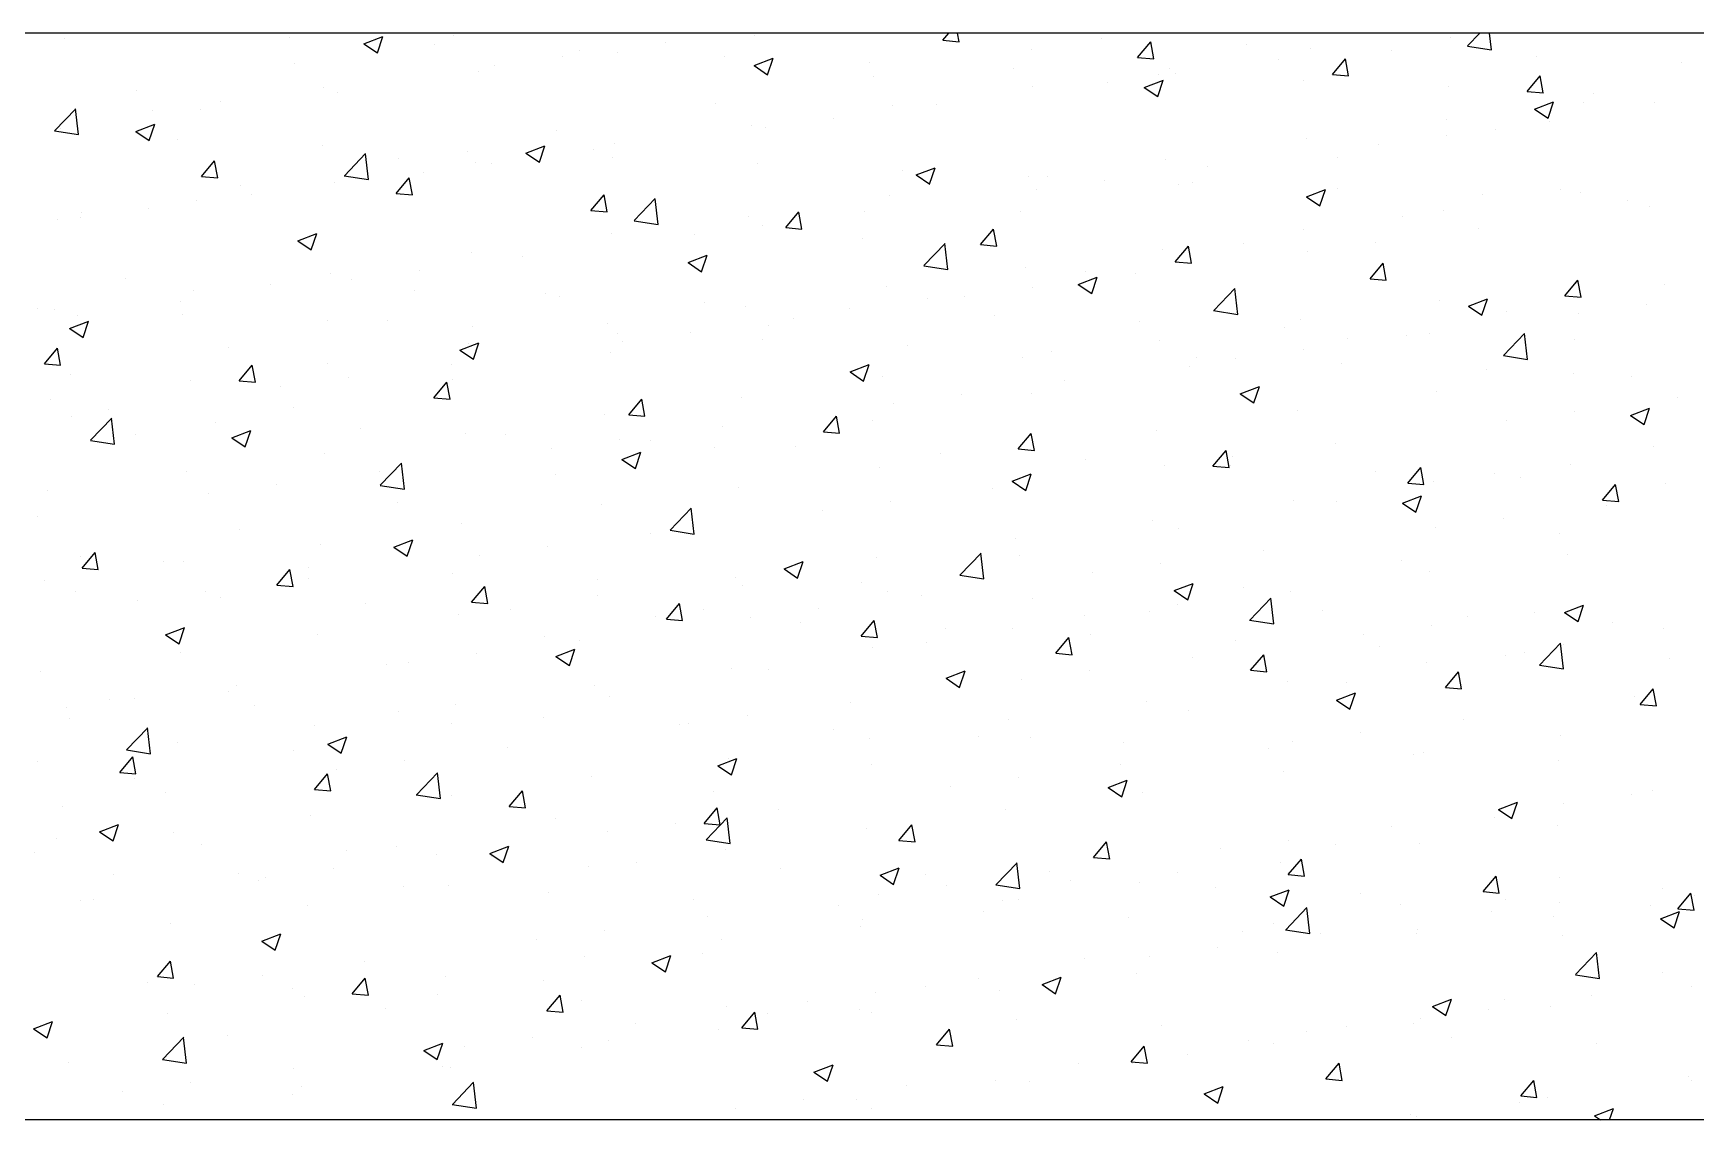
# Model space of a CAD drawing. Header units: millimetres. Extents: x 331487 to 517269, y 198509 to 399936.
# Drawn here: x 423853 to 424465, y 339696 to 340096 of the extents above; entities that cross this region are included whole.
import ezdxf

# ---------------------------------------------------------------- set-up
doc = ezdxf.new("R2010")
doc.units = ezdxf.units.MM
doc.header["$MEASUREMENT"] = 0
doc.layers.add('COLUMN', color=6, linetype='Continuous')

msp = doc.modelspace()

# ---------------------------------------------------------------- linework, layer by layer
at = {"layer": 'COLUMN'}
for p, q in [((448979.83, 340095.96), (420204.35, 340095.96)), ((448984.26, 339695.96), (420604.35, 339695.96))]:
    msp.add_line(p, q, dxfattribs=at)
at = {"layer": 'COLUMN', "color": 2, "linetype": 'Continuous'}
for p, q in [((423974.75, 340092.06), (423981.75, 340094.74)), ((423979.72, 340088.7), (423981.75, 340094.74)), ((424007.59, 340094.99), (424007.59, 340094.99)), ((424118.78, 340095.2), (424118.78, 340095.2)), ((424187.97, 340093.36), (424190.15, 340095.96)), ((424193.95, 340092.83), (424193.37, 340095.96)), ((424381.19, 340091.27), (424385.69, 340095.96)), ((424390.06, 340089.86), (424389.35, 340095.96)), ((423864.35, 340094.11), (423864.35, 340094.11)), ((423947.25, 340094.26), (423947.25, 340094.26)), ((423974.75, 340092.06), (423979.72, 340088.7)), ((424000.63, 340092), (424000.63, 340092)), ((424054.01, 340089.75), (424054.01, 340089.75)), ((424068.27, 340088.8), (424068.27, 340088.8)), ((424085.81, 340092.51), (424085.81, 340092.51)), ((424187.97, 340093.36), (424193.95, 340092.83)), ((424220.73, 340090.02), (424220.73, 340090.02)), ((424246.46, 340094.16), (424246.46, 340094.16)), ((424259.7, 340087.08), (424264.52, 340092.83)), ((424265.67, 340086.55), (424264.52, 340092.82)), ((424299.84, 340091.9), (424299.84, 340091.9)), ((424323.29, 340090.35), (424323.29, 340090.35)), ((424353.22, 340089.65), (424353.22, 340089.65)), ((424374.78, 340094.58), (424374.78, 340094.58)), ((424381.16, 340091.24), (424390.06, 340089.86)), ((423949.27, 340084.98), (423949.27, 340084.98)), ((424022.9, 340084.23), (424022.9, 340084.23)), ((424047.94, 340087.53), (424047.94, 340087.53)), ((424107.39, 340087.49), (424107.39, 340087.49)), ((424118.46, 340084.05), (424125.46, 340086.73)), ((424118.46, 340084.05), (424123.44, 340080.69)), ((424123.43, 340080.69), (424125.46, 340086.73)), ((424160.78, 340085.24), (424160.78, 340085.24)), ((424214.16, 340082.98), (424214.16, 340082.98)), ((424259.7, 340087.08), (424265.67, 340086.56)), ((424271.36, 340082.85), (424271.36, 340082.85)), ((424311.63, 340086.27), (424311.63, 340086.27)), ((424331.42, 340080.81), (424336.24, 340086.55)), ((424337.4, 340080.28), (424336.24, 340086.55)), ((424406.6, 340087.39), (424406.6, 340087.39)), ((424459.99, 340085.14), (424459.99, 340085.14)), ((424016.92, 340081.76), (424016.92, 340081.76)), ((424162.41, 340080.01), (424162.41, 340080.01)), ((424220.84, 340076.45), (424220.84, 340076.45)), ((424248.72, 340077.98), (424248.72, 340077.98)), ((424262.17, 340076.04), (424269.18, 340078.73)), ((424267.15, 340072.68), (424269.17, 340078.72)), ((424267.54, 340080.73), (424267.54, 340080.73)), ((424273.76, 340081.28), (424273.76, 340081.28)), ((424320.92, 340078.47), (424320.92, 340078.47)), ((424331.42, 340080.81), (424337.4, 340080.28)), ((424403.15, 340074.53), (424407.97, 340080.28)), ((424409.12, 340074), (424407.97, 340080.27)), ((423890.95, 340074.96), (423890.95, 340074.96)), ((423921.88, 340070.93), (423921.88, 340070.93)), ((423959.75, 340075.92), (423959.75, 340075.92)), ((423964.99, 340074.26), (423964.99, 340074.26)), ((424262.17, 340076.04), (424267.15, 340072.68)), ((424374.31, 340076.21), (424374.31, 340076.21)), ((424403.15, 340074.53), (424409.13, 340074.01)), ((424405.89, 340068.03), (424412.89, 340070.72)), ((424410.86, 340064.67), (424412.89, 340070.72)), ((424423.93, 340070.5), (424423.93, 340070.5)), ((424427.69, 340073.96), (424427.69, 340073.96)), ((424449.88, 340070.4), (424449.88, 340070.4)), ((423860.83, 340060.07), (423868.62, 340068.19)), ((423869.69, 340058.66), (423868.59, 340068.16)), ((423896.84, 340067.64), (423896.84, 340067.64)), ((423914.47, 340067.86), (423914.47, 340067.86)), ((424104.1, 340070), (424104.1, 340070)), ((424147.69, 340064.68), (424147.69, 340064.68)), ((424169.5, 340069.41), (424169.5, 340069.41)), ((424185.57, 340069.67), (424185.57, 340069.67)), ((424373.42, 340064.1), (424373.42, 340064.1)), ((424405.89, 340068.03), (424410.86, 340064.67)), ((423860.8, 340060.04), (423869.69, 340058.66)), ((423863.13, 340060.82), (423863.13, 340060.82)), ((423890.73, 340059.8), (423897.73, 340062.49)), ((423890.73, 340059.8), (423895.7, 340056.45)), ((423895.7, 340056.45), (423897.73, 340062.49)), ((424045.78, 340059.99), (424045.78, 340059.99)), ((424117.56, 340061.91), (424117.56, 340061.91)), ((424122.66, 340061.39), (424122.66, 340061.39)), ((424373.51, 340058.44), (424373.51, 340058.44)), ((424391.56, 340060.39), (424391.56, 340060.39)), ((424411.38, 340063.42), (424411.38, 340063.42)), ((423906.27, 340056.86), (423906.27, 340056.86)), ((423959.65, 340054.6), (423959.65, 340054.6)), ((424013.03, 340052.35), (424013.03, 340052.35)), ((424034.44, 340051.79), (424041.44, 340054.48)), ((424034.44, 340051.79), (424039.41, 340048.44)), ((424039.41, 340048.44), (424041.44, 340054.48)), ((424059.5, 340053.07), (424059.5, 340053.07)), ((424067.05, 340055.51), (424067.05, 340055.51)), ((424322.08, 340057.06), (424322.08, 340057.06)), ((424348.48, 340055.14), (424348.48, 340055.14)), ((423914.94, 340043.24), (423919.76, 340048.98)), ((423920.92, 340042.71), (423919.76, 340048.98)), ((423967.56, 340043.52), (423975.34, 340051.64)), ((423976.42, 340042.11), (423975.31, 340051.6)), ((423987.46, 340049.98), (423987.46, 340049.98)), ((424015.71, 340048.47), (424015.71, 340048.47)), ((424021.63, 340048.09), (424021.63, 340048.09)), ((424066.41, 340050.09), (424066.41, 340050.09)), ((424119.8, 340047.84), (424119.8, 340047.84)), ((424178.15, 340043.78), (424185.15, 340046.47)), ((424183.12, 340040.43), (424185.15, 340046.47)), ((424270.14, 340049.56), (424270.14, 340049.56)), ((424285.32, 340046.83), (424285.32, 340046.83)), ((424333.24, 340050.38), (424333.24, 340050.38)), ((423914.94, 340043.24), (423920.92, 340042.72)), ((423929.14, 340039.97), (423929.14, 340039.97)), ((423963.77, 340040.97), (423963.77, 340040.97)), ((423967.52, 340043.49), (423976.42, 340042.11)), ((423986.67, 340036.96), (423991.49, 340042.71)), ((423992.64, 340036.44), (423991.49, 340042.7)), ((423996.6, 340044.79), (423996.6, 340044.79)), ((424173.18, 340045.58), (424173.18, 340045.58)), ((424178.15, 340043.78), (424183.13, 340040.43)), ((424219.63, 340043.16), (424219.63, 340043.16)), ((424226.56, 340043.33), (424226.56, 340043.33)), ((424247.45, 340041.84), (424247.45, 340041.84)), ((424274.92, 340040.37), (424274.92, 340040.37)), ((424279.94, 340041.07), (424279.94, 340041.07)), ((423913.26, 340034.57), (423913.26, 340034.57)), ((423933.44, 340036.48), (423933.44, 340036.48)), ((423986.67, 340036.96), (423992.65, 340036.44)), ((424058.39, 340030.69), (424063.22, 340036.43)), ((424064.37, 340030.16), (424063.21, 340036.43)), ((424074.28, 340026.97), (424082.07, 340035.08)), ((424083.14, 340025.56), (424082.04, 340035.05)), ((424168.29, 340036.12), (424168.29, 340036.12)), ((424222.42, 340038.54), (424222.42, 340038.54)), ((424321.87, 340035.78), (424328.87, 340038.46)), ((424321.87, 340035.78), (424326.84, 340032.42)), ((424326.84, 340032.42), (424328.86, 340038.46)), ((424333.33, 340038.82), (424333.33, 340038.82)), ((424386.71, 340036.56), (424386.71, 340036.56)), ((424415.52, 340038.43), (424415.52, 340038.43)), ((424422.72, 340037.21), (424422.72, 340037.21)), ((424440.09, 340034.3), (424440.09, 340034.3)), ((423861.92, 340027.53), (423861.92, 340027.53)), ((423870.54, 340028.2), (423870.54, 340028.2)), ((423870.82, 340029.96), (423870.82, 340029.96)), ((423895.57, 340031.49), (423895.57, 340031.49)), ((424058.39, 340030.69), (424064.37, 340030.17)), ((424116.35, 340028.62), (424116.35, 340028.62)), ((424130.12, 340024.41), (424134.94, 340030.16)), ((424136.1, 340023.88), (424134.94, 340030.15)), ((424159.26, 340030.23), (424159.26, 340030.23)), ((424216.6, 340030.36), (424216.6, 340030.36)), ((424357.2, 340028.42), (424357.2, 340028.42)), ((424372.21, 340030.81), (424372.21, 340030.81)), ((424448.23, 340032.3), (424448.23, 340032.3)), ((423950.42, 340019.54), (423957.42, 340022.23)), ((423955.39, 340016.18), (423957.42, 340022.23)), ((424065.84, 340022.22), (424065.84, 340022.22)), ((424074.25, 340026.93), (424083.14, 340025.55)), ((424096.35, 340021.95), (424096.35, 340021.95)), ((424121.39, 340025.24), (424121.39, 340025.24)), ((424130.12, 340024.41), (424136.1, 340023.89)), ((424201.85, 340018.14), (424206.67, 340023.88)), ((424207.82, 340017.61), (424206.67, 340023.88)), ((424320.86, 340023.77), (424320.86, 340023.77)), ((424385.08, 340023.98), (424385.08, 340023.98)), ((423950.42, 340019.54), (423955.39, 340016.19)), ((424014.49, 340015.18), (424014.49, 340015.18)), ((424158.29, 340020.34), (424158.29, 340020.34)), ((424181, 340010.41), (424188.79, 340018.53)), ((424189.87, 340009), (424188.76, 340018.5)), ((424201.85, 340018.14), (424207.82, 340017.62)), ((424268.92, 340016.27), (424268.92, 340016.27)), ((424273.57, 340011.86), (424278.39, 340017.61)), ((424279.55, 340011.33), (424278.39, 340017.6)), ((424298.88, 340018.41), (424298.88, 340018.41)), ((424322.17, 340015.7), (424322.17, 340015.7)), ((424347.2, 340018.99), (424347.2, 340018.99)), ((424033.2, 340013.63), (424033.2, 340013.63)), ((424094.13, 340011.53), (424101.13, 340014.22)), ((424094.13, 340011.53), (424099.1, 340008.18)), ((424099.1, 340008.18), (424101.13, 340014.22)), ((424099.97, 340010.33), (424099.97, 340010.33)), ((424180.97, 340010.38), (424189.87, 340009)), ((424218.41, 340009.87), (424218.41, 340009.87)), ((424273.57, 340011.86), (424279.55, 340011.34)), ((424345.3, 340005.59), (424350.12, 340011.33)), ((424351.27, 340005.06), (424350.12, 340011.33)), ((423886.79, 340005.76), (423886.79, 340005.76)), ((423940.18, 340003.5), (423940.18, 340003.5)), ((423962.55, 340007.68), (423962.55, 340007.68)), ((423970.29, 340005.35), (423970.29, 340005.35)), ((423995.32, 340008.65), (423995.32, 340008.65)), ((424167.07, 340002.83), (424167.07, 340002.83)), ((424237.84, 340003.52), (424244.84, 340006.21)), ((424237.84, 340003.52), (424242.82, 340000.17)), ((424240.57, 340008.4), (424240.57, 340008.4)), ((424242.81, 340000.17), (424244.84, 340006.21)), ((424259.02, 340007.38), (424259.02, 340007.38)), ((424345.3, 340005.59), (424351.28, 340005.06)), ((424417.02, 339999.31), (424421.85, 340005.06)), ((424421.5, 340003.92), (424421.5, 340003.92)), ((424423, 339998.78), (424421.84, 340005.05)), ((424453.71, 340003.43), (424453.71, 340003.43)), ((423907.14, 339997.04), (423907.14, 339997.04)), ((423912.04, 340001.28), (423912.04, 340001.28)), ((423993.56, 340001.25), (423993.56, 340001.25)), ((424041.65, 340000.32), (424041.65, 340000.32)), ((424046.94, 339998.99), (424046.94, 339998.99)), ((424100.32, 339996.74), (424100.32, 339996.74)), ((424182.25, 339998.39), (424182.25, 339998.39)), ((424196.11, 339999.1), (424196.11, 339999.1)), ((424221.14, 340002.4), (424221.14, 340002.4)), ((424287.73, 339993.86), (424295.52, 340001.98)), ((424296.59, 339992.45), (424295.49, 340001.95)), ((424370.99, 339997.52), (424370.99, 339997.52)), ((424381.56, 339995.51), (424388.56, 339998.2)), ((424386.53, 339992.16), (424388.55, 339998.2)), ((424417.02, 339999.31), (424423, 339998.79)), ((423854.5, 339994.58), (423854.5, 339994.58)), ((423860.7, 339994.24), (423860.7, 339994.24)), ((423869.26, 339992.05), (423869.26, 339992.05)), ((423907.88, 339992.33), (423907.88, 339992.33)), ((424115.13, 339995.33), (424115.13, 339995.33)), ((424132.95, 339990.79), (424132.95, 339990.79)), ((424153.71, 339994.48), (424153.71, 339994.48)), ((424207.09, 339992.23), (424207.09, 339992.23)), ((424287.7, 339993.83), (424296.59, 339992.45)), ((424381.56, 339995.51), (424386.53, 339992.16)), ((424395.39, 339993.42), (424395.39, 339993.42)), ((424421.93, 339992.85), (424421.93, 339992.85)), ((424446.96, 339996.15), (424446.96, 339996.15)), ((423866.39, 339987.29), (423873.4, 339989.98)), ((423866.4, 339987.29), (423871.37, 339983.93)), ((423871.37, 339983.93), (423873.39, 339989.97)), ((423961.26, 339990.07), (423961.26, 339990.07)), ((423983.33, 339990.31), (423983.33, 339990.31)), ((424014.64, 339987.82), (424014.64, 339987.82)), ((424064.62, 339988.93), (424064.62, 339988.93)), ((424068.03, 339985.56), (424068.03, 339985.56)), ((424095.08, 339985.8), (424095.08, 339985.8)), ((424123.93, 339988.38), (424123.93, 339988.38)), ((424260.47, 339989.97), (424260.47, 339989.97)), ((424313.85, 339987.72), (424313.85, 339987.72)), ((424319.65, 339990.48), (424319.65, 339990.48)), ((424358.77, 339984.54), (424358.77, 339984.54)), ((424367.23, 339985.46), (424367.23, 339985.46)), ((424394.45, 339977.31), (424402.24, 339985.43)), ((424403.31, 339975.9), (424402.21, 339985.4)), ((423857.09, 339974.3), (423861.91, 339980.04)), ((423863.07, 339973.77), (423861.91, 339980.03)), ((423925.01, 339980.3), (423925.01, 339980.3)), ((424010.11, 339979.28), (424017.11, 339981.97)), ((424010.11, 339979.28), (424015.08, 339975.92)), ((424013.28, 339981.89), (424013.28, 339981.89)), ((424015.08, 339975.92), (424017.11, 339981.97)), ((424065.61, 339978.37), (424065.61, 339978.37)), ((424070.05, 339982.51), (424070.05, 339982.51)), ((424121.41, 339983.31), (424121.41, 339983.31)), ((424174.79, 339981.05), (424174.79, 339981.05)), ((424228.17, 339978.79), (424228.17, 339978.79)), ((424267.71, 339982.98), (424267.71, 339982.98)), ((424320.9, 339979.55), (424320.9, 339979.55)), ((424337.08, 339983.41), (424337.08, 339983.41)), ((424420.62, 339983.21), (424420.62, 339983.21)), ((423857.09, 339974.3), (423863.07, 339973.77)), ((423928.82, 339968.02), (423933.64, 339973.77)), ((423934.79, 339967.49), (423933.64, 339973.76)), ((423961.34, 339974.39), (423961.34, 339974.39)), ((424006.89, 339974.19), (424006.89, 339974.19)), ((424153.82, 339971.27), (424160.82, 339973.96)), ((424158.79, 339967.91), (424160.82, 339973.96)), ((424217.2, 339976.58), (424217.2, 339976.58)), ((424278.76, 339973.4), (424278.76, 339973.4)), ((424281.55, 339976.54), (424281.55, 339976.54)), ((424295.86, 339976.26), (424295.86, 339976.26)), ((424334.94, 339974.28), (424334.94, 339974.28)), ((424394.42, 339977.28), (424403.31, 339975.9)), ((423866.69, 339970.29), (423866.69, 339970.29)), ((423910.83, 339967.99), (423910.83, 339967.99)), ((423928.82, 339968.02), (423934.79, 339967.5)), ((423969.02, 339969.21), (423969.02, 339969.21)), ((424000.54, 339961.74), (424005.36, 339967.49)), ((424006.52, 339961.22), (424005.36, 339967.48)), ((424007.29, 339968.36), (424007.29, 339968.36)), ((424153.82, 339971.27), (424158.8, 339967.91)), ((424165.85, 339969.54), (424165.85, 339969.54)), ((424232.71, 339967.94), (424232.71, 339967.94)), ((424388.32, 339972.03), (424388.32, 339972.03)), ((424420.28, 339970.64), (424420.28, 339970.64)), ((424441.7, 339969.77), (424441.7, 339969.77)), ((423859.48, 339960.95), (423859.48, 339960.95)), ((423943.98, 339965.91), (423943.98, 339965.91)), ((424000.54, 339961.74), (424006.52, 339961.22)), ((424072.27, 339955.47), (424077.09, 339961.21)), ((424078.24, 339954.94), (424077.09, 339961.21)), ((424113.91, 339962.04), (424113.91, 339962.04)), ((424194.84, 339962.96), (424194.84, 339962.96)), ((424220.44, 339963.39), (424220.44, 339963.39)), ((424297.53, 339963.26), (424304.54, 339965.95)), ((424297.53, 339963.26), (424302.51, 339959.91)), ((424302.5, 339959.9), (424304.53, 339965.95)), ((424369.77, 339964.23), (424369.77, 339964.23)), ((424458.53, 339961.69), (424458.53, 339961.69)), ((423866.9, 339954.93), (423866.9, 339954.93)), ((423874.09, 339946.11), (423881.88, 339954.22)), ((423880.83, 339957.59), (423880.83, 339957.59)), ((423882.95, 339944.7), (423881.85, 339954.19)), ((423948.97, 339958.35), (423948.97, 339958.35)), ((424063.4, 339955.64), (424063.4, 339955.64)), ((424072.27, 339955.47), (424078.25, 339954.95)), ((424144, 339949.19), (424148.82, 339954.94)), ((424149.97, 339948.67), (424148.81, 339954.93)), ((424169.8, 339959.66), (424169.8, 339959.66)), ((424318.43, 339957.19), (424318.43, 339957.19)), ((424420.65, 339956.71), (424420.65, 339956.71)), ((424441.25, 339955.25), (424448.25, 339957.94)), ((424441.25, 339955.25), (424446.22, 339951.9)), ((424446.22, 339951.9), (424448.25, 339957.94)), ((423890.65, 339948.34), (423890.65, 339948.34)), ((423920.28, 339952.67), (423920.28, 339952.67)), ((423926.09, 339947.03), (423933.09, 339949.71)), ((423931.06, 339943.67), (423933.08, 339949.71)), ((423973.66, 339950.42), (423973.66, 339950.42)), ((424012.06, 339948.6), (424012.06, 339948.6)), ((424027.05, 339948.16), (424027.05, 339948.16)), ((424106.65, 339951.35), (424106.65, 339951.35)), ((424144, 339949.19), (424149.97, 339948.67)), ((424162.12, 339953.38), (424162.12, 339953.38)), ((424215.72, 339942.92), (424220.54, 339948.66)), ((424221.7, 339942.39), (424220.54, 339948.66)), ((424266.49, 339949.69), (424266.49, 339949.69)), ((424395.62, 339953.41), (424395.62, 339953.41)), ((423874.06, 339946.07), (423882.95, 339944.69)), ((423926.09, 339947.03), (423931.06, 339943.67)), ((424043.74, 339943.06), (424043.74, 339943.06)), ((424068.77, 339946.36), (424068.77, 339946.36)), ((424069.8, 339939.02), (424076.8, 339941.7)), ((424074.77, 339935.66), (424076.8, 339941.7)), ((424080.43, 339945.91), (424080.43, 339945.91)), ((424103.8, 339943.37), (424103.8, 339943.37)), ((424133.81, 339943.65), (424133.81, 339943.65)), ((424215.72, 339942.92), (424221.7, 339942.4)), ((424215.98, 339943.29), (424215.98, 339943.29)), ((424287.45, 339936.64), (424292.27, 339942.39)), ((424293.42, 339936.12), (424292.27, 339942.38)), ((424332.46, 339945.1), (424332.46, 339945.1)), ((424449.58, 339943.77), (424449.58, 339943.77)), ((423960.12, 339941.1), (423960.12, 339941.1)), ((423980.81, 339929.55), (423988.6, 339937.67)), ((423989.68, 339928.14), (423988.57, 339937.64)), ((424069.8, 339939.02), (424074.77, 339935.66)), ((424164.64, 339936.25), (424164.64, 339936.25)), ((424187.19, 339941.4), (424187.19, 339941.4)), ((424240.57, 339939.14), (424240.57, 339939.14)), ((424269.56, 339936.82), (424269.56, 339936.82)), ((424287.45, 339936.64), (424293.42, 339936.12)), ((424293.96, 339936.89), (424293.96, 339936.89)), ((424294.59, 339940.11), (424294.59, 339940.11)), ((424359.17, 339930.37), (424363.99, 339936.11)), ((424365.15, 339929.84), (424363.99, 339936.11)), ((424419.07, 339937.35), (424419.07, 339937.35)), ((423909.61, 339934.7), (423909.61, 339934.7)), ((423942.71, 339929.76), (423942.71, 339929.76)), ((423980.58, 339934.75), (423980.58, 339934.75)), ((423980.78, 339929.52), (423989.68, 339928.14)), ((424045.48, 339933.36), (424045.48, 339933.36)), ((424213.51, 339931.01), (424220.51, 339933.7)), ((424213.51, 339931.01), (424218.49, 339927.65)), ((424218.48, 339927.65), (424220.51, 339933.69)), ((424347.34, 339934.63), (424347.34, 339934.63)), ((424359.17, 339930.37), (424365.15, 339929.85)), ((424368.56, 339930.94), (424368.56, 339930.94)), ((424391.27, 339933.76), (424391.27, 339933.76)), ((424400.72, 339932.37), (424400.72, 339932.37)), ((424430.9, 339924.09), (424435.72, 339929.84)), ((424436.87, 339923.56), (424435.72, 339929.83)), ((424454.1, 339930.12), (424454.1, 339930.12)), ((423858.27, 339927.66), (423858.27, 339927.66)), ((423917.68, 339926.47), (423917.68, 339926.47)), ((423987.16, 339923.35), (423987.16, 339923.35)), ((424112.7, 339928.75), (424112.7, 339928.75)), ((424168.53, 339923.52), (424168.53, 339923.52)), ((424206.4, 339928.5), (424206.4, 339928.5)), ((424317.21, 339923.9), (424317.21, 339923.9)), ((424332.95, 339923.75), (424332.95, 339923.75)), ((424357.22, 339923), (424364.23, 339925.69)), ((424362.2, 339919.64), (424364.22, 339925.69)), ((424430.9, 339924.09), (424436.88, 339923.57)), ((423854.52, 339918.15), (423854.52, 339918.15)), ((424062.19, 339922.35), (424062.19, 339922.35)), ((424087.54, 339913), (424095.33, 339921.12)), ((424096.4, 339911.59), (424095.3, 339921.09)), ((424143.49, 339920.22), (424143.49, 339920.22)), ((424357.22, 339923), (424362.2, 339919.64)), ((424394.35, 339917.27), (424394.35, 339917.27)), ((424432.22, 339922.25), (424432.22, 339922.25)), ((423928.85, 339913.34), (423928.85, 339913.34)), ((424010.84, 339915.31), (424010.84, 339915.31)), ((424080.34, 339911.91), (424080.34, 339911.91)), ((424087.51, 339912.97), (424096.4, 339911.59)), ((424265.28, 339916.41), (424265.28, 339916.41)), ((424274.63, 339913.74), (424274.63, 339913.74)), ((424369.31, 339913.97), (424369.31, 339913.97)), ((424415.23, 339911.8), (424415.23, 339911.8)), ((423870.97, 339899.08), (423875.79, 339904.82)), ((423876.94, 339898.55), (423875.79, 339904.82)), ((423958.91, 339907.81), (423958.91, 339907.81)), ((423985.78, 339906.76), (423992.78, 339909.45)), ((423985.78, 339906.76), (423990.75, 339903.41)), ((423990.75, 339903.41), (423992.78, 339909.45)), ((424042.47, 339906.92), (424042.47, 339906.92)), ((424214.76, 339910), (424214.76, 339910)), ((424306.16, 339905.66), (424306.16, 339905.66)), ((423870.53, 339903.33), (423870.53, 339903.33)), ((423870.97, 339899.08), (423876.94, 339898.55)), ((423900.81, 339901.57), (423900.81, 339901.57)), ((423908.39, 339901.41), (423908.39, 339901.41)), ((423954.19, 339899.32), (423954.19, 339899.32)), ((424017.43, 339903.62), (424017.43, 339903.62)), ((424129.49, 339898.75), (424136.49, 339901.44)), ((424129.49, 339898.75), (424134.46, 339895.4)), ((424134.46, 339895.4), (424136.49, 339901.44)), ((424163.42, 339902.96), (424163.42, 339902.96)), ((424194.26, 339896.45), (424202.05, 339904.57)), ((424203.12, 339895.04), (424202.02, 339904.54)), ((424216.31, 339903.73), (424216.31, 339903.73)), ((424268.28, 339900.67), (424268.28, 339900.67)), ((424356.91, 339901.79), (424356.91, 339901.79)), ((424417.85, 339904.06), (424417.85, 339904.06)), ((423857.05, 339894.37), (423857.05, 339894.37)), ((423942.69, 339892.8), (423947.51, 339898.55)), ((423942.69, 339892.8), (423948.67, 339892.28)), ((423948.67, 339892.27), (423947.51, 339898.54)), ((423954.28, 339895.31), (423954.28, 339895.31)), ((424007.57, 339897.06), (424007.57, 339897.06)), ((424060.95, 339894.81), (424060.95, 339894.81)), ((424111.48, 339895.46), (424111.48, 339895.46)), ((424114.34, 339892.55), (424114.34, 339892.55)), ((424157.99, 339893.72), (424157.99, 339893.72)), ((424194.23, 339896.42), (424203.12, 339895.04)), ((424243.25, 339897.38), (424243.25, 339897.38)), ((424273.2, 339890.75), (424280.2, 339893.43)), ((424278.17, 339887.39), (424280.2, 339893.43)), ((424367.34, 339897.65), (424367.34, 339897.65)), ((423868.51, 339890.4), (423868.51, 339890.4)), ((423891.37, 339887.03), (423891.37, 339887.03)), ((423916.4, 339890.32), (423916.4, 339890.32)), ((423921.89, 339888.14), (423921.89, 339888.14)), ((424014.42, 339886.53), (424019.24, 339892.27)), ((424014.42, 339886.53), (424020.4, 339886)), ((424020.39, 339886), (424019.24, 339892.27)), ((424060.97, 339889.06), (424060.97, 339889.06)), ((424167.72, 339890.3), (424167.72, 339890.3)), ((424180.09, 339889.06), (424180.09, 339889.06)), ((424221.1, 339888.04), (424221.1, 339888.04)), ((424273.2, 339890.75), (424278.18, 339887.39)), ((424298.59, 339891.78), (424298.59, 339891.78)), ((424300.99, 339879.9), (424308.77, 339888.02)), ((424309.85, 339878.49), (424308.74, 339887.98)), ((424316, 339890.61), (424316, 339890.61)), ((423975.27, 339885.89), (423975.27, 339885.89)), ((424009.63, 339882.02), (424009.63, 339882.02)), ((424028.66, 339883.63), (424028.66, 339883.63)), ((424082.04, 339881.38), (424082.04, 339881.38)), ((424086.14, 339880.25), (424090.97, 339886)), ((424092.12, 339879.72), (424090.96, 339885.99)), ((424099.67, 339883.71), (424099.67, 339883.71)), ((424117.19, 339880.78), (424117.19, 339880.78)), ((424142.22, 339884.07), (424142.22, 339884.07)), ((424240.27, 339881.77), (424240.27, 339881.77)), ((424264.06, 339883.12), (424264.06, 339883.12)), ((424274.48, 339885.79), (424274.48, 339885.79)), ((424327.87, 339883.53), (424327.87, 339883.53)), ((424381.25, 339881.27), (424381.25, 339881.27)), ((424405.91, 339882.81), (424405.91, 339882.81)), ((424416.92, 339882.74), (424423.92, 339885.42)), ((424416.92, 339882.74), (424421.89, 339879.38)), ((424421.89, 339879.38), (424423.91, 339885.42)), ((423901.75, 339874.51), (423908.76, 339877.2)), ((423901.75, 339874.51), (423906.73, 339871.16)), ((423906.73, 339871.15), (423908.75, 339877.2)), ((423957.69, 339874.52), (423957.69, 339874.52)), ((424086.14, 339880.25), (424092.12, 339879.73)), ((424135.42, 339879.12), (424135.42, 339879.12)), ((424157.87, 339873.98), (424162.69, 339879.72)), ((424163.85, 339873.45), (424162.69, 339879.71)), ((424188.8, 339876.86), (424188.8, 339876.86)), ((424213.55, 339876.71), (424213.55, 339876.71)), ((424242.19, 339874.61), (424242.19, 339874.61)), ((424300.95, 339879.87), (424309.85, 339878.49)), ((424343, 339874.53), (424343, 339874.53)), ((424368.04, 339877.83), (424368.04, 339877.83)), ((424434.63, 339879.02), (424434.63, 339879.02)), ((424453.42, 339876.81), (424453.42, 339876.81)), ((423907.18, 339868.12), (423907.18, 339868.12)), ((424041.35, 339873.69), (424041.35, 339873.69)), ((424045.47, 339866.5), (424052.47, 339869.19)), ((424050.44, 339863.15), (424052.47, 339869.19)), ((424054.03, 339872.46), (424054.03, 339872.46)), ((424157.87, 339873.98), (424163.85, 339873.45)), ((424162.21, 339869.67), (424162.21, 339869.67)), ((424181.95, 339871.76), (424181.95, 339871.76)), ((424229.6, 339867.7), (424234.42, 339873.45)), ((424235.57, 339867.17), (424234.42, 339873.44)), ((424295.57, 339872.35), (424295.57, 339872.35)), ((424348.95, 339870.1), (424348.95, 339870.1)), ((424407.71, 339863.35), (424415.5, 339871.46)), ((424416.57, 339861.94), (424415.47, 339871.43)), ((424416.64, 339870.77), (424416.64, 339870.77)), ((423983.03, 339863.68), (423983.03, 339863.68)), ((423991.13, 339864.18), (423991.13, 339864.18)), ((424016.16, 339867.48), (424016.16, 339867.48)), ((424045.47, 339866.5), (424050.44, 339863.15)), ((424110.27, 339862.18), (424110.27, 339862.18)), ((424229.6, 339867.7), (424235.57, 339867.18)), ((424279.85, 339866.22), (424279.85, 339866.22)), ((424301.32, 339861.42), (424306.14, 339867.17)), ((424307.3, 339860.9), (424306.14, 339867.16)), ((424366.13, 339864.37), (424366.13, 339864.37)), ((424395.1, 339866.79), (424395.1, 339866.79)), ((424402.33, 339867.84), (424402.33, 339867.84)), ((424407.68, 339863.31), (424416.57, 339861.93)), ((424455.71, 339865.59), (424455.71, 339865.59)), ((423855.84, 339861.08), (423855.84, 339861.08)), ((423927.97, 339855.87), (423927.97, 339855.87)), ((424123.63, 339861.75), (424123.63, 339861.75)), ((424189.18, 339858.49), (424196.18, 339861.18)), ((424189.18, 339858.49), (424194.15, 339855.14)), ((424194.15, 339855.14), (424196.18, 339861.18)), ((424216.94, 339857.93), (424216.94, 339857.93)), ((424241.98, 339861.23), (424241.98, 339861.23)), ((424301.32, 339861.42), (424307.3, 339860.9)), ((424314.78, 339857.32), (424314.78, 339857.32)), ((424336.78, 339856.78), (424336.78, 339856.78)), ((424373.05, 339855.15), (424377.87, 339860.89)), ((424379.02, 339854.62), (424377.87, 339860.89)), ((423880.91, 339850.74), (423880.91, 339850.74)), ((423890.1, 339850.88), (423890.1, 339850.88)), ((423924.72, 339853.67), (423924.72, 339853.67)), ((424059.76, 339855.77), (424059.76, 339855.77)), ((424065.32, 339851.74), (424065.32, 339851.74)), ((424262.84, 339849.83), (424262.84, 339849.83)), ((424332.89, 339850.48), (424339.89, 339853.17)), ((424332.89, 339850.48), (424337.87, 339847.13)), ((424337.86, 339847.13), (424339.89, 339853.17)), ((424373.05, 339855.15), (424379.03, 339854.63)), ((424442.76, 339851.69), (424442.76, 339851.69)), ((424444.77, 339848.87), (424449.6, 339854.62)), ((424450.75, 339848.35), (424449.59, 339854.61)), ((423865.06, 339847.59), (423865.06, 339847.59)), ((423866.4, 339843.66), (423866.4, 339843.66)), ((423934.29, 339848.49), (423934.29, 339848.49)), ((423987.68, 339846.23), (423987.68, 339846.23)), ((424008.41, 339848.73), (424008.41, 339848.73)), ((424041.06, 339843.98), (424041.06, 339843.98)), ((424115.91, 339844.63), (424115.91, 339844.63)), ((424153.79, 339849.62), (424153.79, 339849.62)), ((424278.46, 339846.77), (424278.46, 339846.77)), ((424444.77, 339848.87), (424450.75, 339848.35)), ((423887.35, 339832.14), (423895.14, 339840.26)), ((423896.21, 339830.73), (423895.1, 339840.23)), ((423956.47, 339841.23), (423956.47, 339841.23)), ((424007, 339841.73), (424007, 339841.73)), ((424090.88, 339841.34), (424090.88, 339841.34)), ((424094.44, 339841.72), (424094.44, 339841.72)), ((424147.82, 339839.47), (424147.82, 339839.47)), ((424212.33, 339843.42), (424212.33, 339843.42)), ((424341.73, 339838.38), (424341.73, 339838.38)), ((424379.61, 339843.37), (424379.61, 339843.37)), ((424415.42, 339837.48), (424415.42, 339837.48)), ((423887.32, 339832.11), (423896.21, 339830.73)), ((423905.96, 339834.83), (423905.96, 339834.83)), ((423948.68, 339831.72), (423948.68, 339831.72)), ((423961.44, 339834.25), (423968.45, 339836.94)), ((423961.44, 339834.25), (423966.42, 339830.89)), ((423966.42, 339830.89), (423968.44, 339836.94)), ((424027.73, 339833.02), (424027.73, 339833.02)), ((424160.99, 339836.38), (424160.99, 339836.38)), ((424201.21, 339837.21), (424201.21, 339837.21)), ((424220.14, 339836.76), (424220.14, 339836.76)), ((424254.59, 339834.96), (424254.59, 339834.96)), ((424307.97, 339832.7), (424307.97, 339832.7)), ((424316.7, 339835.09), (424316.7, 339835.09)), ((423854.62, 339827.79), (423854.62, 339827.79)), ((423884.84, 339823.86), (423889.66, 339829.6)), ((423890.82, 339823.33), (423889.66, 339829.6)), ((423989.85, 339828.04), (423989.85, 339828.04)), ((424105.16, 339826.24), (424112.16, 339828.93)), ((424105.16, 339826.24), (424110.13, 339822.88)), ((424109.05, 339828.89), (424109.05, 339828.89)), ((424110.13, 339822.88), (424112.16, 339828.93)), ((424161.82, 339826.75), (424161.82, 339826.75)), ((424253.54, 339826.77), (424253.54, 339826.77)), ((424361.35, 339830.44), (424361.35, 339830.44)), ((424364.91, 339831.08), (424364.91, 339831.08)), ((424414.74, 339828.19), (424414.74, 339828.19)), ((423884.84, 339823.86), (423890.82, 339823.33)), ((423890.36, 339821.71), (423890.36, 339821.71)), ((423956.57, 339817.58), (423961.39, 339823.33)), ((423962.54, 339817.05), (423961.39, 339823.32)), ((423964.82, 339824.74), (423964.82, 339824.74)), ((423994.07, 339815.59), (424001.86, 339823.71)), ((424002.93, 339814.18), (424001.83, 339823.68)), ((424058.54, 339822.48), (424058.54, 339822.48)), ((424215.67, 339821.79), (424215.67, 339821.79)), ((424248.87, 339818.23), (424255.87, 339820.92)), ((424253.84, 339814.87), (424255.87, 339820.92)), ((424313.57, 339824.03), (424313.57, 339824.03)), ((423901.66, 339816.43), (423901.66, 339816.43)), ((423956.57, 339817.58), (423962.54, 339817.06)), ((423994.04, 339815.56), (424002.93, 339814.18)), ((424007.2, 339815.44), (424007.2, 339815.44)), ((424028.29, 339811.31), (424033.11, 339817.05)), ((424034.27, 339810.78), (424033.11, 339817.05)), ((424103.51, 339816.74), (424103.51, 339816.74)), ((424190.64, 339818.49), (424190.64, 339818.49)), ((424248.87, 339818.23), (424253.85, 339814.88)), ((424261.63, 339816.54), (424261.63, 339816.54)), ((424441.49, 339815.54), (424441.49, 339815.54)), ((424449.29, 339817.14), (424449.29, 339817.14)), ((423863.79, 339811.44), (423863.79, 339811.44)), ((423955.26, 339807.95), (423955.26, 339807.95)), ((424028.29, 339811.31), (424034.27, 339810.78)), ((424100.02, 339805.03), (424104.84, 339810.78)), ((424100.8, 339799.04), (424108.58, 339807.16)), ((424105.99, 339804.5), (424104.84, 339810.77)), ((424109.66, 339797.63), (424108.55, 339807.12)), ((424127.48, 339810.18), (424127.48, 339810.18)), ((424211.12, 339810.14), (424211.12, 339810.14)), ((424390.97, 339807.13), (424390.97, 339807.13)), ((424392.58, 339810.22), (424399.59, 339812.91)), ((424392.58, 339810.22), (424397.56, 339806.87)), ((424397.55, 339806.87), (424399.58, 339812.91)), ((424416.45, 339812.24), (424416.45, 339812.24)), ((423877.42, 339802), (423884.42, 339804.68)), ((423877.42, 339802), (423882.4, 339798.64)), ((423882.39, 339798.64), (423884.42, 339804.68)), ((423904.75, 339801.54), (423904.75, 339801.54)), ((424045.19, 339806.73), (424045.19, 339806.73)), ((424064.57, 339801.9), (424064.57, 339801.9)), ((424089.61, 339805.19), (424089.61, 339805.19)), ((424100.02, 339805.03), (424106, 339804.51)), ((424159.77, 339803.09), (424159.77, 339803.09)), ((424171.75, 339798.76), (424176.57, 339804.5)), ((424177.72, 339798.23), (424176.56, 339804.5)), ((424353.3, 339803.93), (424353.3, 339803.93)), ((424414.2, 339804.19), (424414.2, 339804.19)), ((423861.44, 339799.64), (423861.44, 339799.64)), ((423914.82, 339797.39), (423914.82, 339797.39)), ((423968.2, 339795.13), (423968.2, 339795.13)), ((423986.87, 339796.72), (423986.87, 339796.72)), ((424021.14, 339793.99), (424028.14, 339796.67)), ((424026.11, 339790.63), (424028.13, 339796.67)), ((424100.76, 339799.01), (424109.66, 339797.63)), ((424107.83, 339795.6), (424107.83, 339795.6)), ((424171.75, 339798.76), (424177.72, 339798.23)), ((424243.47, 339792.48), (424248.29, 339798.23)), ((424249.45, 339791.95), (424248.29, 339798.22)), ((424290.39, 339795.65), (424290.39, 339795.65)), ((424315.43, 339798.94), (424315.43, 339798.94)), ((424332.65, 339797.12), (424332.65, 339797.12)), ((424363.69, 339797.79), (424363.69, 339797.79)), ((423853.4, 339794.5), (423853.4, 339794.5)), ((423963.55, 339788.6), (423963.55, 339788.6)), ((424001.42, 339793.58), (424001.42, 339793.58)), ((424021.14, 339793.99), (424026.11, 339790.63)), ((424021.59, 339792.88), (424021.59, 339792.88)), ((424057.32, 339789.19), (424057.32, 339789.19)), ((424074.97, 339790.62), (424074.97, 339790.62)), ((424164.85, 339785.98), (424171.85, 339788.67)), ((424169.82, 339782.62), (424171.85, 339788.66)), ((424207.52, 339782.49), (424215.31, 339790.6)), ((424216.38, 339781.08), (424215.28, 339790.57)), ((424243.47, 339792.48), (424249.45, 339791.96)), ((424312.35, 339790.75), (424312.35, 339790.75)), ((424315.2, 339786.21), (424320.02, 339791.95)), ((424321.17, 339785.68), (424320.02, 339791.95)), ((423882.52, 339786.21), (423882.52, 339786.21)), ((423928.55, 339786.71), (423928.55, 339786.71)), ((423935.91, 339783.96), (423935.91, 339783.96)), ((423938.51, 339785.3), (423938.51, 339785.3)), ((424128.35, 339788.37), (424128.35, 339788.37)), ((424164.85, 339785.98), (424169.82, 339782.62)), ((424181.73, 339786.11), (424181.73, 339786.11)), ((424189.36, 339782.35), (424189.36, 339782.35)), ((424207.49, 339782.45), (424216.38, 339781.07)), ((424227.24, 339787.33), (424227.24, 339787.33)), ((424235.11, 339783.86), (424235.11, 339783.86)), ((424260.41, 339783.25), (424260.41, 339783.25)), ((424274.33, 339787.11), (424274.33, 339787.11)), ((424315.2, 339786.21), (424321.17, 339785.68)), ((424386.92, 339779.93), (424391.74, 339785.68)), ((424392.9, 339779.4), (424391.74, 339785.67)), ((424414.93, 339785.17), (424414.93, 339785.17)), ((423870.23, 339776.7), (423870.23, 339776.7)), ((423875.36, 339776.99), (423875.36, 339776.99)), ((423989.29, 339781.7), (423989.29, 339781.7)), ((424005.98, 339782.15), (424005.98, 339782.15)), ((424042.67, 339779.44), (424042.67, 339779.44)), ((424096.05, 339777.19), (424096.05, 339777.19)), ((424164.33, 339779.05), (424164.33, 339779.05)), ((424209.9, 339776.85), (424209.9, 339776.85)), ((424216.01, 339777.1), (424216.01, 339777.1)), ((424288.5, 339781.6), (424288.5, 339781.6)), ((424308.56, 339777.97), (424315.56, 339780.66)), ((424308.56, 339777.97), (424313.54, 339774.61)), ((424313.53, 339774.61), (424315.56, 339780.66)), ((424341.88, 339779.34), (424341.88, 339779.34)), ((424386.92, 339779.93), (424392.9, 339779.41)), ((424395.26, 339777.09), (424395.26, 339777.09)), ((424453.05, 339781.09), (424453.05, 339781.09)), ((424458.65, 339773.65), (424463.47, 339779.4)), ((424464.62, 339773.13), (424463.47, 339779.39)), ((424464.93, 339778.4), (424464.93, 339778.4)), ((423954.04, 339774.66), (423954.04, 339774.66)), ((424101.17, 339770.74), (424101.17, 339770.74)), ((424149.44, 339774.93), (424149.44, 339774.93)), ((424202.82, 339772.68), (424202.82, 339772.68)), ((424256.2, 339770.42), (424256.2, 339770.42)), ((424314.24, 339765.93), (424322.03, 339774.05)), ((424323.11, 339764.52), (424322, 339774.02)), ((424356.61, 339775.16), (424356.61, 339775.16)), ((424390.15, 339772.8), (424390.15, 339772.8)), ((424412.99, 339770.9), (424412.99, 339770.9)), ((424415.18, 339776.1), (424415.18, 339776.1)), ((424448.64, 339774.83), (424448.64, 339774.83)), ((424452.27, 339769.96), (424459.28, 339772.65)), ((424457.25, 339766.6), (424459.27, 339772.65)), ((424458.65, 339773.65), (424464.63, 339773.13)), ((423903.53, 339768.25), (423903.53, 339768.25)), ((423937.11, 339761.73), (423944.12, 339764.42)), ((423942.08, 339758.38), (423944.11, 339764.42)), ((424063.3, 339765.75), (424063.3, 339765.75)), ((424157.7, 339767.09), (424157.7, 339767.09)), ((424158.56, 339769.8), (424158.56, 339769.8)), ((424298.29, 339765.15), (424298.29, 339765.15)), ((424309.58, 339768.17), (424309.58, 339768.17)), ((424314.21, 339765.9), (424323.11, 339764.52)), ((424326.99, 339764.49), (424326.99, 339764.49)), ((424362.48, 339764.5), (424362.48, 339764.5)), ((424362.96, 339765.91), (424362.96, 339765.91)), ((424452.27, 339769.96), (424457.25, 339766.61)), ((423937.11, 339761.73), (423942.09, 339758.38)), ((424038.27, 339762.46), (424038.27, 339762.46)), ((424106.62, 339762.31), (424106.62, 339762.31)), ((424289.12, 339759.5), (424289.12, 339759.5)), ((424416.35, 339763.66), (424416.35, 339763.66)), ((423898.72, 339748.64), (423903.54, 339754.38)), ((423904.69, 339748.11), (423903.54, 339754.38)), ((423975.11, 339754.14), (423975.11, 339754.14)), ((424056.11, 339755.91), (424056.11, 339755.91)), ((424080.83, 339753.72), (424087.83, 339756.41)), ((424080.83, 339753.72), (424085.8, 339750.37)), ((424085.8, 339750.37), (424087.82, 339756.41)), ((424099.38, 339757.08), (424099.38, 339757.08)), ((424239.98, 339755.14), (424239.98, 339755.14)), ((424264.08, 339756.21), (424264.08, 339756.21)), ((424311.13, 339757.46), (424311.13, 339757.46)), ((424420.97, 339749.38), (424428.76, 339757.5)), ((424429.83, 339747.97), (424428.73, 339757.47)), ((423894.93, 339746.56), (423894.93, 339746.56)), ((423898.72, 339748.64), (423904.69, 339748.11)), ((423912.2, 339745.86), (423912.2, 339745.86)), ((423937.24, 339749.15), (423937.24, 339749.15)), ((423970.44, 339742.36), (423975.26, 339748.11)), ((423976.42, 339741.83), (423975.26, 339748.1)), ((424004.76, 339748.86), (424004.76, 339748.86)), ((424041.06, 339747.07), (424041.06, 339747.07)), ((424200.93, 339747.89), (424200.93, 339747.89)), ((424224.54, 339745.72), (424231.54, 339748.4)), ((424224.54, 339745.72), (424229.51, 339742.36)), ((424229.51, 339742.36), (424231.54, 339748.4)), ((424259.2, 339749.96), (424259.2, 339749.96)), ((424420.94, 339749.35), (424429.83, 339747.97)), ((424453.12, 339750.18), (424453.12, 339750.18)), ((423948.31, 339744.3), (423948.31, 339744.3)), ((423952.83, 339741.37), (423952.83, 339741.37)), ((423970.44, 339742.36), (423976.42, 339741.84)), ((424001.69, 339742.05), (424001.69, 339742.05)), ((424042.17, 339736.09), (424046.99, 339741.83)), ((424048.14, 339735.56), (424046.99, 339741.83)), ((424055.07, 339739.79), (424055.07, 339739.79)), ((424138.02, 339739.61), (424138.02, 339739.61)), ((424163.06, 339742.91), (424163.06, 339742.91)), ((424181.66, 339745.13), (424181.66, 339745.13)), ((424208.68, 339743.56), (424208.68, 339743.56)), ((424368.25, 339737.71), (424375.25, 339740.39)), ((424373.22, 339734.35), (424375.25, 339740.39)), ((424394.8, 339740.17), (424394.8, 339740.17)), ((424426.75, 339741.64), (424426.75, 339741.64)), ((424463.71, 339745.11), (424463.71, 339745.11)), ((423902.31, 339734.96), (423902.31, 339734.96)), ((423982.74, 339737.05), (423982.74, 339737.05)), ((424042.17, 339736.09), (424048.15, 339735.56)), ((424108.46, 339737.54), (424108.46, 339737.54)), ((424113.89, 339729.81), (424118.72, 339735.56)), ((424119.87, 339729.28), (424118.71, 339735.55)), ((424123.34, 339735.12), (424123.34, 339735.12)), ((424157.34, 339736.52), (424157.34, 339736.52)), ((424161.84, 339735.28), (424161.84, 339735.28)), ((424363.84, 339733.36), (424363.84, 339733.36)), ((424368.25, 339737.71), (424373.23, 339734.35)), ((424388.87, 339736.66), (424388.87, 339736.66)), ((424411.77, 339737.61), (424411.77, 339737.61)), ((423853.09, 339729.48), (423860.09, 339732.17)), ((423853.09, 339729.48), (423858.07, 339726.13)), ((423858.06, 339726.12), (423860.09, 339732.17)), ((424074.87, 339731.3), (424074.87, 339731.3)), ((424105.4, 339729.02), (424105.4, 339729.02)), ((424113.89, 339729.81), (424119.87, 339729.29)), ((424185.62, 339723.54), (424190.44, 339729.28)), ((424191.6, 339723.01), (424190.44, 339729.28)), ((424215.22, 339733.02), (424215.22, 339733.02)), ((424268.6, 339730.77), (424268.6, 339730.77)), ((424321.98, 339728.51), (424321.98, 339728.51)), ((424336.49, 339730.16), (424336.49, 339730.16)), ((424361.26, 339731.21), (424361.26, 339731.21)), ((423900.61, 339718.18), (423908.39, 339726.3)), ((423909.47, 339716.77), (423908.36, 339726.26)), ((423924.42, 339727.04), (423924.42, 339727.04)), ((423996.8, 339721.47), (424003.81, 339724.16)), ((423996.8, 339721.47), (424001.78, 339718.12)), ((424001.78, 339718.12), (424003.8, 339724.16)), ((424011.96, 339723.01), (424011.96, 339723.01)), ((424036.99, 339726.31), (424036.99, 339726.31)), ((424054.89, 339722.62), (424054.89, 339722.62)), ((424065.02, 339725.11), (424065.02, 339725.11)), ((424185.62, 339723.54), (424191.6, 339723.01)), ((424257.35, 339717.26), (424262.17, 339723.01)), ((424263.32, 339716.73), (424262.17, 339723)), ((424300.68, 339725.05), (424300.68, 339725.05)), ((424309.92, 339724.17), (424309.92, 339724.17)), ((424375.37, 339726.26), (424375.37, 339726.26)), ((424428.75, 339724), (424428.75, 339724)), ((423866.1, 339717.03), (423866.1, 339717.03)), ((423900.57, 339718.15), (423909.47, 339716.77)), ((424003.55, 339715.57), (424003.55, 339715.57)), ((424006.7, 339715.1), (424006.7, 339715.1)), ((424140.52, 339713.46), (424147.52, 339716.15)), ((424145.49, 339710.11), (424147.52, 339716.15)), ((424237.78, 339716.77), (424237.78, 339716.77)), ((424257.35, 339717.26), (424263.32, 339716.74)), ((424257.98, 339716.67), (424257.98, 339716.67)), ((424262.81, 339720.06), (424262.81, 339720.06)), ((424278.17, 339720.14), (424278.17, 339720.14)), ((424329.07, 339710.99), (424333.89, 339716.73)), ((424335.05, 339710.46), (424333.89, 339716.73)), ((423910.93, 339709.71), (423910.93, 339709.71)), ((423948.8, 339714.7), (423948.8, 339714.7)), ((424007.33, 339701.63), (424015.12, 339709.74)), ((424016.19, 339700.22), (424015.09, 339709.71)), ((424140.52, 339713.46), (424145.49, 339710.11)), ((424207.47, 339710.27), (424207.47, 339710.27)), ((424219.85, 339710.13), (424219.85, 339710.13)), ((424329.07, 339710.99), (424335.05, 339710.46)), ((424400.8, 339704.71), (424405.62, 339710.46)), ((424406.77, 339704.18), (424405.62, 339710.45)), ((424462.5, 339711.82), (424462.5, 339711.82)), ((424463.59, 339710.52), (424463.59, 339710.52)), ((423885.9, 339706.42), (423885.9, 339706.42)), ((423948.38, 339705.09), (423948.38, 339705.09)), ((423951.61, 339708.08), (423951.61, 339708.08)), ((424136.75, 339703.47), (424136.75, 339703.47)), ((424156.13, 339703.23), (424156.13, 339703.23)), ((424174.62, 339708.45), (424174.62, 339708.45)), ((424284.23, 339705.45), (424291.23, 339708.14)), ((424284.23, 339705.45), (424289.2, 339702.1)), ((424289.2, 339702.1), (424291.23, 339708.14)), ((424400.8, 339704.71), (424406.78, 339704.19)), ((424410.56, 339704.32), (424410.56, 339704.32)), ((423901.1, 339701.68), (423901.1, 339701.68)), ((424007.3, 339701.59), (424016.19, 339700.21)), ((424111.71, 339700.17), (424111.71, 339700.17)), ((424161.53, 339700.12), (424161.53, 339700.12)), ((424360.05, 339697.92), (424360.05, 339697.92)), ((424362.57, 339697.22), (424362.57, 339697.22)), ((424400.44, 339702.2), (424400.44, 339702.2)), ((424427.94, 339697.45), (424434.94, 339700.13)), ((424427.94, 339697.45), (424430.15, 339695.96)), ((424433.54, 339695.96), (424434.94, 339700.13))]:
    msp.add_line(p, q, dxfattribs=at)

doc.saveas('drawing.dxf')
